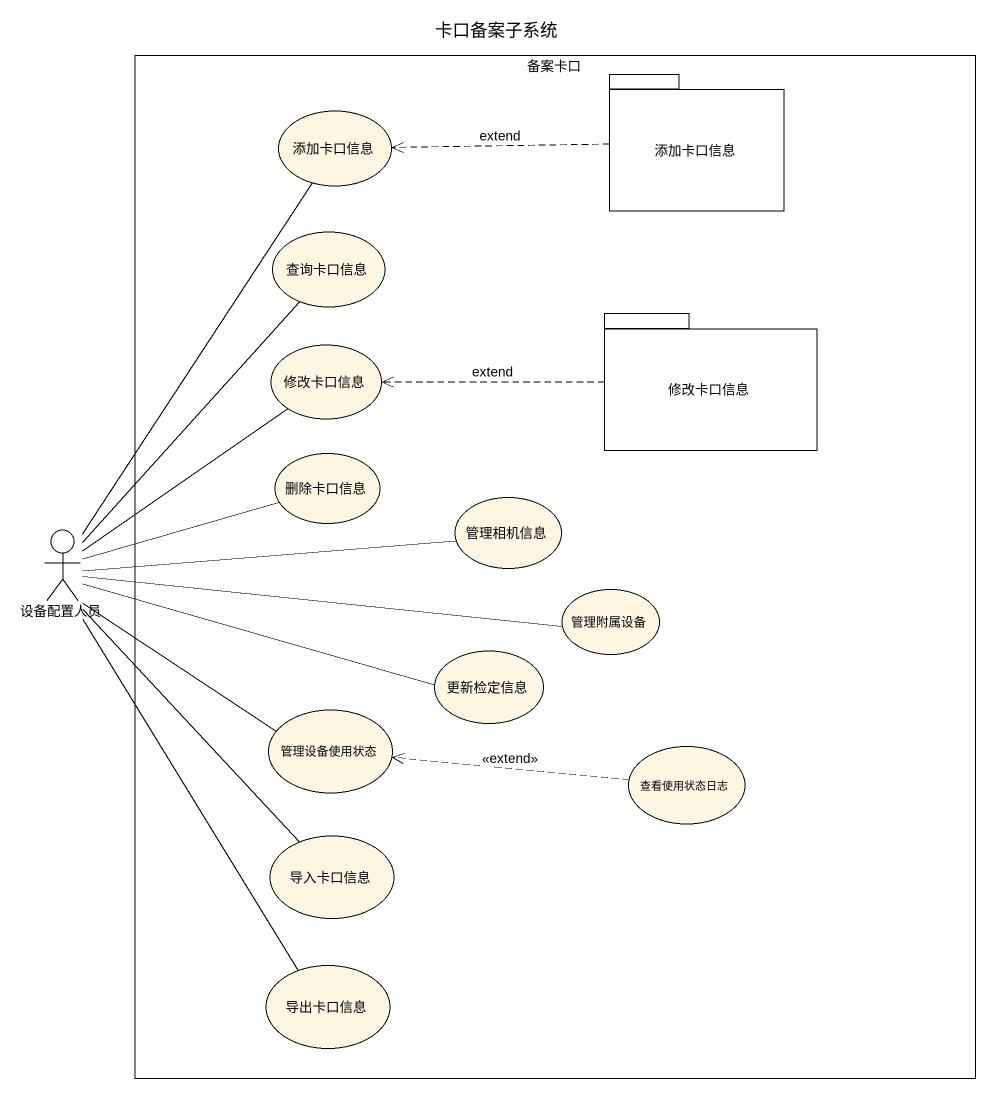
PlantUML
@startuml
title 卡口备案子系统
rectangle 备案卡口 {
  package 添加卡口信息 {
  }
  usecase "添加卡口信息" as 添加卡口信息_2
  usecase 查询卡口信息
  usecase 修改卡口信息
  package "修改卡口信息" as 修改卡口信息_2 {
  }
  usecase 删除卡口信息
  usecase 管理相机信息
  usecase 管理附属设备
  usecase 更新检定信息
  usecase 管理设备使用状态
  usecase 查看使用状态日志
  usecase 导入卡口信息
  usecase 导出卡口信息
}
actor 设备配置人员
添加卡口信息 .left.> 添加卡口信息_2 : extend
修改卡口信息_2 .left.> 修改卡口信息 : extend
设备配置人员 -up- 添加卡口信息_2
设备配置人员 -up- 查询卡口信息
设备配置人员 -up- 修改卡口信息
设备配置人员 -right- 删除卡口信息
设备配置人员 -right- 管理相机信息
设备配置人员 -right- 管理附属设备
设备配置人员 -right- 更新检定信息
设备配置人员 -- 管理设备使用状态
设备配置人员 -- 导入卡口信息
设备配置人员 -- 导出卡口信息
查看使用状态日志 .left.> 管理设备使用状态 : <<extend>>
@enduml
